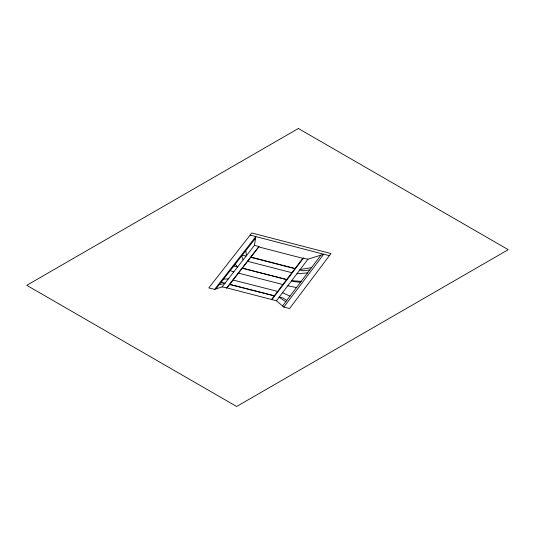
<?xml version="1.0" encoding="UTF-8"?>
<svg xmlns="http://www.w3.org/2000/svg" width="535" height="535" viewBox="0 0 535 535"><rect width="100%" height="100%" fill="white"/><g stroke="black" fill="none" stroke-linecap="round" stroke-linejoin="round"><path stroke-width="0.8" d="M222.099 286.887L254.446 245.364L255.83 236.59L214.595 289.395L208.79 287.91L251.811 232.986L330.964 253.55L289.602 308.521L283.864 307.063L276.435 300.764L226.934 287.91L222.099 286.887L214.595 289.395M226.934 287.91L258.8 246.929L258.92 246.528L254.446 245.364M282.56 305.96L296.29 287.776M320.98 255.088L296.45 287.569L287.803 285.77M283.864 307.063L323.735 254.219L307.939 259.221L303.499 258.071L302.803 258.318L271.626 299.326M276.435 300.764L307.939 259.221M271.92 299.607L303.499 258.071M226.639 288.044L258.92 246.528M215.906 288.953L255.59 238.128M219.243 284.68L224.807 283.403M300.142 269.5L311.49 267.654M309.725 269.988L303.198 270.83L299.801 269.954M296.892 273.786L307.531 272.89M223.59 279.116L228.345 278.869M291.649 280.694L301.145 281.35M300.483 282.226L294.932 281.744L291.522 280.868M221.202 282.172L225.008 283.149M229.702 284.346L274.341 295.761M279.27 297.019L282.701 297.901L286.787 300.362M229.609 284.473L274.241 295.888M247.625 261.301L291.869 272.703M242.322 268.122L286.686 279.524M233.802 266.029L237.587 267.005M242.255 268.202L286.62 279.604M238.429 273.124L282.875 284.533M233.086 279.999L277.645 291.408M258.8 246.929L302.803 258.318M250.908 257.074L295.086 268.47M242.315 255.128L246.087 256.098M250.734 257.295L294.919 268.697M250.146 235.112L329.366 255.676M230.251 270.583L233.768 271.907M282.52 292.739L289.997 296.109M279.076 297.279L285.79 301.68M235.106 264.37L237.721 266.831M241.7 255.917L243.104 259.923M245.792 250.674L246.441 255.643M298.363 128.507L26.75 285.322L236.637 406.493L508.25 249.678L298.363 128.507"/></g></svg>
